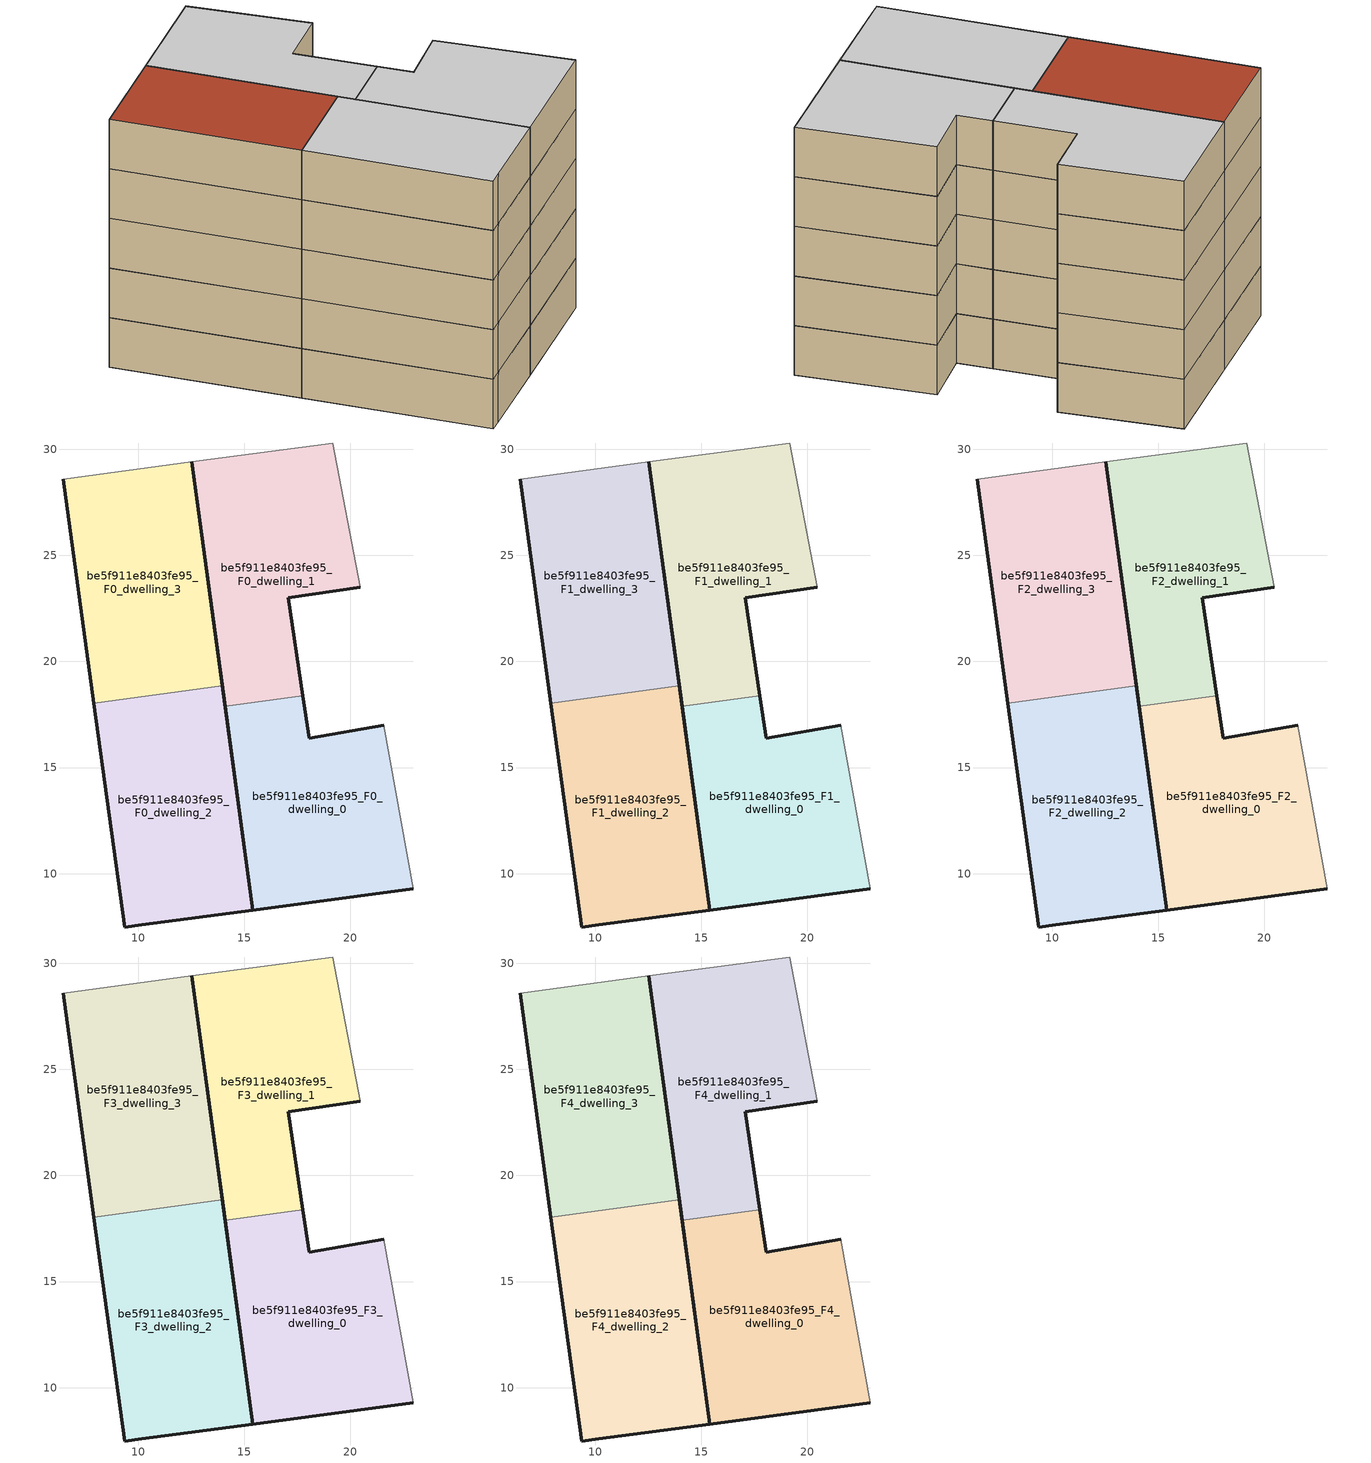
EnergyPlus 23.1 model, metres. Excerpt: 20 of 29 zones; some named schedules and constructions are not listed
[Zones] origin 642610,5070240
be5f911e8403fe95_F0_dwelling_0
 floor ground (EU_floor_Construction): 22.97,9.28 21.57,16.99 18.07,16.39 17.77,18.39 14.09,17.89 15.41,8.28 z0
 wall outside (EU_wall_Construction): 22.97,9.28 15.41,8.28 14.09,17.89 / 17.77,18.39 18.07,16.39 21.57,16.99 z0:3
 wall adiabatic (EU_wall_Construction): 21.57,16.99 22.97,9.28 z0:3
 wall to be5f911e8403fe95_F0_dwelling_1 (EU_wall_Construction): 14.09,17.89 17.77,18.39 z0:3
be5f911e8403fe95_F0_dwelling_1
 floor ground (EU_floor_Construction): 17.77,18.39 17.07,22.99 20.47,23.49 19.17,30.3 12.52,29.41 14.09,17.89 z0
 wall outside (EU_wall_Construction): 14.09,17.89 12.52,29.41 / 20.47,23.49 17.07,22.99 17.77,18.39 z0:3
 wall adiabatic (EU_wall_Construction): 12.52,29.41 19.17,30.3 20.47,23.49 z0:3
be5f911e8403fe95_F0_dwelling_2
 floor ground (EU_floor_Construction): 15.41,8.28 13.96,18.86 7.91,18.03 9.36,7.48 10.16,7.58 z0
 wall outside (EU_wall_Construction): 13.96,18.86 15.41,8.28 10.16,7.58 9.36,7.48 7.91,18.03 z0:3
 wall to be5f911e8403fe95_F0_dwelling_3 (EU_wall_Construction): 7.91,18.03 13.96,18.86 z0:3
be5f911e8403fe95_F0_dwelling_3
 floor ground (EU_floor_Construction): 13.96,18.86 12.52,29.41 6.46,28.6 7.91,18.03 z0
 wall outside (EU_wall_Construction): 7.91,18.03 6.46,28.6 / 12.52,29.41 13.96,18.86 z0:3
 wall adiabatic (EU_wall_Construction): 6.46,28.6 12.52,29.41 z0:3
be5f911e8403fe95_F1_dwelling_0
 floor to be5f911e8403fe95_F0_dwelling_0 (EU_floor_Construction): 22.97,9.28 21.57,16.99 18.07,16.39 17.77,18.39 14.09,17.89 15.41,8.28 z3
 wall outside (EU_wall_Construction): 22.97,9.28 15.41,8.28 14.09,17.89 / 17.77,18.39 18.07,16.39 21.57,16.99 z3:6
 wall adiabatic (EU_wall_Construction): 21.57,16.99 22.97,9.28 z3:6
 wall to be5f911e8403fe95_F1_dwelling_1 (EU_wall_Construction): 14.09,17.89 17.77,18.39 z3:6
be5f911e8403fe95_F1_dwelling_1
 floor to be5f911e8403fe95_F0_dwelling_1 (EU_floor_Construction): 17.77,18.39 17.07,22.99 20.47,23.49 19.17,30.3 12.51,29.41 14.09,17.89 z3
 wall outside (EU_wall_Construction): 14.09,17.89 12.52,29.41 / 20.47,23.49 17.07,22.99 17.77,18.39 z3:6
 wall adiabatic (EU_wall_Construction): 12.52,29.41 19.17,30.3 20.47,23.49 z3:6
be5f911e8403fe95_F1_dwelling_2
 floor to be5f911e8403fe95_F0_dwelling_2 (EU_floor_Construction): 15.41,8.28 13.96,18.86 7.91,18.03 9.36,7.48 10.16,7.58 z3
 wall outside (EU_wall_Construction): 13.96,18.86 15.41,8.28 10.16,7.58 9.36,7.48 7.91,18.03 z3:6
 wall to be5f911e8403fe95_F1_dwelling_3 (EU_wall_Construction): 7.91,18.03 13.96,18.86 z3:6
be5f911e8403fe95_F1_dwelling_3
 floor to be5f911e8403fe95_F0_dwelling_3 (EU_floor_Construction): 13.96,18.86 12.51,29.41 6.46,28.6 7.91,18.03 z3
 wall outside (EU_wall_Construction): 7.91,18.03 6.46,28.6 / 12.52,29.41 13.96,18.86 z3:6
 wall adiabatic (EU_wall_Construction): 6.46,28.6 12.52,29.41 z3:6
be5f911e8403fe95_F2_dwelling_0
 floor to be5f911e8403fe95_F1_dwelling_0 (EU_floor_Construction): 22.97,9.28 21.57,16.99 18.07,16.39 17.77,18.39 14.09,17.89 15.41,8.28 z6
 wall outside (EU_wall_Construction): 22.97,9.28 15.41,8.28 14.09,17.89 / 17.77,18.39 18.07,16.39 21.57,16.99 z6:9
 wall adiabatic (EU_wall_Construction): 21.57,16.99 22.97,9.28 z6:9
 wall to be5f911e8403fe95_F2_dwelling_1 (EU_wall_Construction): 14.09,17.89 17.77,18.39 z6:9
be5f911e8403fe95_F2_dwelling_1
 floor to be5f911e8403fe95_F1_dwelling_1 (EU_floor_Construction): 17.77,18.39 17.07,22.99 20.47,23.49 19.17,30.3 12.51,29.41 14.09,17.89 z6
 wall outside (EU_wall_Construction): 14.09,17.89 12.52,29.41 / 20.47,23.49 17.07,22.99 17.77,18.39 z6:9
 wall adiabatic (EU_wall_Construction): 12.52,29.41 19.17,30.3 20.47,23.49 z6:9
be5f911e8403fe95_F2_dwelling_2
 floor to be5f911e8403fe95_F1_dwelling_2 (EU_floor_Construction): 15.41,8.28 13.96,18.86 7.91,18.03 9.36,7.48 10.16,7.58 z6
 wall outside (EU_wall_Construction): 13.96,18.86 15.41,8.28 10.16,7.58 9.36,7.48 7.91,18.03 z6:9
 wall to be5f911e8403fe95_F2_dwelling_3 (EU_wall_Construction): 7.91,18.03 13.96,18.86 z6:9
be5f911e8403fe95_F2_dwelling_3
 floor to be5f911e8403fe95_F1_dwelling_3 (EU_floor_Construction): 13.96,18.86 12.51,29.41 6.46,28.6 7.91,18.03 z6
 wall outside (EU_wall_Construction): 7.91,18.03 6.46,28.6 / 12.52,29.41 13.96,18.86 z6:9
 wall adiabatic (EU_wall_Construction): 6.46,28.6 12.52,29.41 z6:9
be5f911e8403fe95_F3_dwelling_0
 floor to be5f911e8403fe95_F2_dwelling_0 (EU_floor_Construction): 22.97,9.28 21.57,16.99 18.07,16.39 17.77,18.39 14.09,17.89 15.41,8.28 z9
 wall outside (EU_wall_Construction): 22.97,9.28 15.41,8.28 14.09,17.89 / 17.77,18.39 18.07,16.39 21.57,16.99 z9:12
 wall adiabatic (EU_wall_Construction): 21.57,16.99 22.97,9.28 z9:12
 wall to be5f911e8403fe95_F3_dwelling_1 (EU_wall_Construction): 14.09,17.89 17.77,18.39 z9:12
be5f911e8403fe95_F3_dwelling_1
 floor to be5f911e8403fe95_F2_dwelling_1 (EU_floor_Construction): 17.77,18.39 17.07,22.99 20.47,23.49 19.17,30.3 12.51,29.41 14.09,17.89 z9
 wall outside (EU_wall_Construction): 14.09,17.89 12.52,29.41 / 20.47,23.49 17.07,22.99 17.77,18.39 z9:12
 wall adiabatic (EU_wall_Construction): 12.52,29.41 19.17,30.3 20.47,23.49 z9:12
be5f911e8403fe95_F3_dwelling_2
 floor to be5f911e8403fe95_F2_dwelling_2 (EU_floor_Construction): 15.41,8.28 13.96,18.86 7.91,18.03 9.36,7.48 10.16,7.58 z9
 wall outside (EU_wall_Construction): 13.96,18.86 15.41,8.28 10.16,7.58 9.36,7.48 7.91,18.03 z9:12
 wall to be5f911e8403fe95_F3_dwelling_3 (EU_wall_Construction): 7.91,18.03 13.96,18.86 z9:12
be5f911e8403fe95_F3_dwelling_3
 floor to be5f911e8403fe95_F2_dwelling_3 (EU_floor_Construction): 13.96,18.86 12.51,29.41 6.46,28.6 7.91,18.03 z9
 wall outside (EU_wall_Construction): 7.91,18.03 6.46,28.6 / 12.52,29.41 13.96,18.86 z9:12
 wall adiabatic (EU_wall_Construction): 6.46,28.6 12.52,29.41 z9:12
be5f911e8403fe95_F4_dwelling_0
 floor to be5f911e8403fe95_F3_dwelling_0 (EU_floor_Construction): 22.97,9.28 21.57,16.99 18.07,16.39 17.77,18.39 14.09,17.89 15.41,8.28 z12
 wall outside (EU_wall_Construction): 22.97,9.28 15.41,8.28 14.09,17.89 / 17.77,18.39 18.07,16.39 21.57,16.99 z12:15
 wall adiabatic (EU_wall_Construction): 21.57,16.99 22.97,9.28 z12:15
 wall to be5f911e8403fe95_F4_dwelling_1 (EU_wall_Construction): 14.09,17.89 17.77,18.39 z12:15
 ceiling to be5f911e8403fe95_F5_dwelling_0 (EU_floor_Construction): 21.57,16.99 22.97,9.28 15.41,8.28 14.09,17.89 17.77,18.39 18.07,16.39 z15
be5f911e8403fe95_F4_dwelling_1
 floor to be5f911e8403fe95_F3_dwelling_1 (EU_floor_Construction): 17.77,18.39 17.07,22.99 20.47,23.49 19.17,30.3 12.51,29.41 14.09,17.89 z12
 wall outside (EU_wall_Construction): 14.09,17.89 12.52,29.41 / 20.47,23.49 17.07,22.99 17.77,18.39 z12:15
 wall adiabatic (EU_wall_Construction): 12.52,29.41 19.17,30.3 20.47,23.49 z12:15
 ceiling to be5f911e8403fe95_F5_dwelling_1 (EU_floor_Construction): 19.17,30.3 20.47,23.49 17.07,22.99 17.77,18.39 14.09,17.89 12.51,29.41 z15
be5f911e8403fe95_F4_dwelling_2
 floor to be5f911e8403fe95_F3_dwelling_2 (EU_floor_Construction): 15.41,8.28 13.96,18.86 7.91,18.03 9.36,7.48 10.16,7.58 z12
 wall outside (EU_wall_Construction): 13.96,18.86 15.41,8.28 10.16,7.58 9.36,7.48 7.91,18.03 z12:15
 wall to be5f911e8403fe95_F4_dwelling_3 (EU_wall_Construction): 7.91,18.03 13.96,18.86 z12:15
 ceiling to be5f911e8403fe95_F5_dwelling_2 (EU_floor_Construction): 13.96,18.86 15.41,8.28 10.16,7.58 9.36,7.48 7.91,18.03 z15
be5f911e8403fe95_F4_dwelling_3
 floor to be5f911e8403fe95_F3_dwelling_3 (EU_floor_Construction): 13.96,18.86 12.51,29.41 6.46,28.6 7.91,18.03 z12
 wall outside (EU_wall_Construction): 7.91,18.03 6.46,28.6 / 12.52,29.41 13.96,18.86 z12:15
 wall adiabatic (EU_wall_Construction): 6.46,28.6 12.52,29.41 z12:15
 roof outside (EU_roof_Construction): 12.52,29.41 13.96,18.86 7.91,18.03 6.46,28.6 z15
[Building]
EU S2 Campaign: North Axis=0; Terrain=City; Solar Distribution=FullExterior
[Site:Location]
Lyon-Bron: Latitude=45.75; Longitude=5; Time Zone=1; Elevation=198
[SizingPeriod:WeatherFileDays]
AnnualSizingPeriod: Begin Month=1; Begin Day of Month=1; End Month=12; End Day of Month=31; Day of Week for Start Day=Monday; Use Weather File Daylight Saving Period=No; Use Weather File Rain and Snow Indicators=No
[MATERIAL:NOMASS] Roughness=MediumRough; Thermal Absorptance=0.9; Solar Absorptance=0.7; Visible Absorptance=0.7
Name | Thermal Resistance
EU_wall_NoMass | 0.776494
EU_roof_NoMass | 0.486893
EU_floor_NoMass | 0.421597
[CONSTRUCTION]
EU_wall_Construction: EU_wall_NoMass
EU_roof_Construction: EU_roof_NoMass
EU_floor_Construction: EU_floor_NoMass
[ZONE] Type=1; Multiplier=1; Ceiling Height=autocalculate; Floor Area=autocalculate; Part of Total Floor Area=Yes
Name | Volume
be5f911e8403fe95_F0_dwelling_0; be5f911e8403fe95_F1_dwelling_0; be5f911e8403fe95_F2_dwelling_0; be5f911e8403fe95_F3_dwelling_0; be5f911e8403fe95_F4_dwelling_0 | 195.253
be5f911e8403fe95_F0_dwelling_1 | 195.238
be5f911e8403fe95_F1_dwelling_1; be5f911e8403fe95_F2_dwelling_1; be5f911e8403fe95_F3_dwelling_1; be5f911e8403fe95_F4_dwelling_1 | 195.239
be5f911e8403fe95_F0_dwelling_2 | 195.232
be5f911e8403fe95_F1_dwelling_2; be5f911e8403fe95_F2_dwelling_2; be5f911e8403fe95_F3_dwelling_2; be5f911e8403fe95_F4_dwelling_2 | 195.233
be5f911e8403fe95_F0_dwelling_3 | 195.251
be5f911e8403fe95_F1_dwelling_3; be5f911e8403fe95_F2_dwelling_3; be5f911e8403fe95_F3_dwelling_3; be5f911e8403fe95_F4_dwelling_3 | 195.25
[INTERNALMASS] Construction=EU_InternalMass_Construction
Name | Zone or ZoneList | Surface Area
be5f911e8403fe95_F0_dwelling_0_EU_InternalMass | be5f911e8403fe95_F0_dwelling_0 | 65.0841
be5f911e8403fe95_F0_dwelling_1_EU_InternalMass | be5f911e8403fe95_F0_dwelling_1 | 65.0797
be5f911e8403fe95_F0_dwelling_2_EU_InternalMass | be5f911e8403fe95_F0_dwelling_2 | 65.0777
be5f911e8403fe95_F0_dwelling_3_EU_InternalMass | be5f911e8403fe95_F0_dwelling_3 | 65.0834
be5f911e8403fe95_F1_dwelling_0_EU_InternalMass | be5f911e8403fe95_F1_dwelling_0 | 65.0841
be5f911e8403fe95_F1_dwelling_1_EU_InternalMass | be5f911e8403fe95_F1_dwelling_1 | 65.0797
be5f911e8403fe95_F1_dwelling_2_EU_InternalMass | be5f911e8403fe95_F1_dwelling_2 | 65.0777
be5f911e8403fe95_F1_dwelling_3_EU_InternalMass | be5f911e8403fe95_F1_dwelling_3 | 65.0834
be5f911e8403fe95_F2_dwelling_0_EU_InternalMass | be5f911e8403fe95_F2_dwelling_0 | 65.0841
be5f911e8403fe95_F2_dwelling_1_EU_InternalMass | be5f911e8403fe95_F2_dwelling_1 | 65.0797
be5f911e8403fe95_F2_dwelling_2_EU_InternalMass | be5f911e8403fe95_F2_dwelling_2 | 65.0777
be5f911e8403fe95_F2_dwelling_3_EU_InternalMass | be5f911e8403fe95_F2_dwelling_3 | 65.0834
be5f911e8403fe95_F3_dwelling_0_EU_InternalMass | be5f911e8403fe95_F3_dwelling_0 | 65.0841
be5f911e8403fe95_F3_dwelling_1_EU_InternalMass | be5f911e8403fe95_F3_dwelling_1 | 65.0797
be5f911e8403fe95_F3_dwelling_2_EU_InternalMass | be5f911e8403fe95_F3_dwelling_2 | 65.0777
be5f911e8403fe95_F3_dwelling_3_EU_InternalMass | be5f911e8403fe95_F3_dwelling_3 | 65.0834
be5f911e8403fe95_F4_dwelling_0_EU_InternalMass | be5f911e8403fe95_F4_dwelling_0 | 65.0841
be5f911e8403fe95_F4_dwelling_1_EU_InternalMass | be5f911e8403fe95_F4_dwelling_1 | 65.0797
be5f911e8403fe95_F4_dwelling_2_EU_InternalMass | be5f911e8403fe95_F4_dwelling_2 | 65.0777
be5f911e8403fe95_F4_dwelling_3_EU_InternalMass | be5f911e8403fe95_F4_dwelling_3 | 65.0834
[OTHEREQUIPMENT] Fuel Type=Electricity; Design Level Calculation Method=Watts/Area; Power per Zone Floor Area=1; Fraction Latent=0; Fraction Radiant=0; Fraction Lost=0; Carbon Dioxide Generation Rate=0; EndUse Subcategory=EU_Step8_InternalGains
Name | Zone or ZoneList or Space or SpaceList | Schedule
EU_Step8_InternalGain_be5f911e8403fe95_F0_dwelling_0_f000 | be5f911e8403fe95_F0_dwelling_0 | EU_Step8_GainSchedule_be5f911e8403fe95_F0_dwelling_0_f000
EU_Step8_InternalGain_be5f911e8403fe95_F0_dwelling_1_f000 | be5f911e8403fe95_F0_dwelling_1 | EU_Step8_GainSchedule_be5f911e8403fe95_F0_dwelling_1_f000
EU_Step8_InternalGain_be5f911e8403fe95_F0_dwelling_2_f000 | be5f911e8403fe95_F0_dwelling_2 | EU_Step8_GainSchedule_be5f911e8403fe95_F0_dwelling_2_f000
EU_Step8_InternalGain_be5f911e8403fe95_F0_dwelling_3_f000 | be5f911e8403fe95_F0_dwelling_3 | EU_Step8_GainSchedule_be5f911e8403fe95_F0_dwelling_3_f000
EU_Step8_InternalGain_be5f911e8403fe95_F1_dwelling_0_f000 | be5f911e8403fe95_F1_dwelling_0 | EU_Step8_GainSchedule_be5f911e8403fe95_F1_dwelling_0_f000
EU_Step8_InternalGain_be5f911e8403fe95_F1_dwelling_1_f000 | be5f911e8403fe95_F1_dwelling_1 | EU_Step8_GainSchedule_be5f911e8403fe95_F1_dwelling_1_f000
EU_Step8_InternalGain_be5f911e8403fe95_F1_dwelling_2_f000 | be5f911e8403fe95_F1_dwelling_2 | EU_Step8_GainSchedule_be5f911e8403fe95_F1_dwelling_2_f000
EU_Step8_InternalGain_be5f911e8403fe95_F1_dwelling_3_f000 | be5f911e8403fe95_F1_dwelling_3 | EU_Step8_GainSchedule_be5f911e8403fe95_F1_dwelling_3_f000
EU_Step8_InternalGain_be5f911e8403fe95_F2_dwelling_0_f000 | be5f911e8403fe95_F2_dwelling_0 | EU_Step8_GainSchedule_be5f911e8403fe95_F2_dwelling_0_f000
EU_Step8_InternalGain_be5f911e8403fe95_F2_dwelling_1_f000 | be5f911e8403fe95_F2_dwelling_1 | EU_Step8_GainSchedule_be5f911e8403fe95_F2_dwelling_1_f000
EU_Step8_InternalGain_be5f911e8403fe95_F2_dwelling_2_f000 | be5f911e8403fe95_F2_dwelling_2 | EU_Step8_GainSchedule_be5f911e8403fe95_F2_dwelling_2_f000
EU_Step8_InternalGain_be5f911e8403fe95_F2_dwelling_3_f000 | be5f911e8403fe95_F2_dwelling_3 | EU_Step8_GainSchedule_be5f911e8403fe95_F2_dwelling_3_f000
EU_Step8_InternalGain_be5f911e8403fe95_F3_dwelling_0_f000 | be5f911e8403fe95_F3_dwelling_0 | EU_Step8_GainSchedule_be5f911e8403fe95_F3_dwelling_0_f000
EU_Step8_InternalGain_be5f911e8403fe95_F3_dwelling_1_f000 | be5f911e8403fe95_F3_dwelling_1 | EU_Step8_GainSchedule_be5f911e8403fe95_F3_dwelling_1_f000
EU_Step8_InternalGain_be5f911e8403fe95_F3_dwelling_2_f000 | be5f911e8403fe95_F3_dwelling_2 | EU_Step8_GainSchedule_be5f911e8403fe95_F3_dwelling_2_f000
EU_Step8_InternalGain_be5f911e8403fe95_F3_dwelling_3_f000 | be5f911e8403fe95_F3_dwelling_3 | EU_Step8_GainSchedule_be5f911e8403fe95_F3_dwelling_3_f000
EU_Step8_InternalGain_be5f911e8403fe95_F4_dwelling_0_f000 | be5f911e8403fe95_F4_dwelling_0 | EU_Step8_GainSchedule_be5f911e8403fe95_F4_dwelling_0_f000
EU_Step8_InternalGain_be5f911e8403fe95_F4_dwelling_1_f000 | be5f911e8403fe95_F4_dwelling_1 | EU_Step8_GainSchedule_be5f911e8403fe95_F4_dwelling_1_f000
EU_Step8_InternalGain_be5f911e8403fe95_F4_dwelling_2_f000 | be5f911e8403fe95_F4_dwelling_2 | EU_Step8_GainSchedule_be5f911e8403fe95_F4_dwelling_2_f000
EU_Step8_InternalGain_be5f911e8403fe95_F4_dwelling_3_f000 | be5f911e8403fe95_F4_dwelling_3 | EU_Step8_GainSchedule_be5f911e8403fe95_F4_dwelling_3_f000
[ZONEVENTILATION:DESIGNFLOWRATE] Schedule=EU_AlwaysOn; Design Flow Rate Calculation Method=AirChanges/Hour; Air Changes per Hour=0.693814; Ventilation Type=Natural; Fan Pressure Rise=0; Fan Total Efficiency=1; Constant Term Coefficient=1; Temperature Term Coefficient=0; Velocity Term Coefficient=0; Velocity Squared Term Coefficient=0; Minimum Indoor Temperature=-100; Maximum Indoor Temperature=100; Delta Temperature=-100; Minimum Outdoor Temperature=-100; Maximum Outdoor Temperature=100; Maximum Wind Speed=40
Name | Zone or ZoneList or Space or SpaceList
EU_ConstantAir_be5f911e8403fe95_F0_dwelling_0 | be5f911e8403fe95_F0_dwelling_0
EU_ConstantAir_be5f911e8403fe95_F0_dwelling_1 | be5f911e8403fe95_F0_dwelling_1
EU_ConstantAir_be5f911e8403fe95_F0_dwelling_2 | be5f911e8403fe95_F0_dwelling_2
EU_ConstantAir_be5f911e8403fe95_F0_dwelling_3 | be5f911e8403fe95_F0_dwelling_3
EU_ConstantAir_be5f911e8403fe95_F1_dwelling_0 | be5f911e8403fe95_F1_dwelling_0
EU_ConstantAir_be5f911e8403fe95_F1_dwelling_1 | be5f911e8403fe95_F1_dwelling_1
EU_ConstantAir_be5f911e8403fe95_F1_dwelling_2 | be5f911e8403fe95_F1_dwelling_2
EU_ConstantAir_be5f911e8403fe95_F1_dwelling_3 | be5f911e8403fe95_F1_dwelling_3
EU_ConstantAir_be5f911e8403fe95_F2_dwelling_0 | be5f911e8403fe95_F2_dwelling_0
EU_ConstantAir_be5f911e8403fe95_F2_dwelling_1 | be5f911e8403fe95_F2_dwelling_1
EU_ConstantAir_be5f911e8403fe95_F2_dwelling_2 | be5f911e8403fe95_F2_dwelling_2
EU_ConstantAir_be5f911e8403fe95_F2_dwelling_3 | be5f911e8403fe95_F2_dwelling_3
EU_ConstantAir_be5f911e8403fe95_F3_dwelling_0 | be5f911e8403fe95_F3_dwelling_0
EU_ConstantAir_be5f911e8403fe95_F3_dwelling_1 | be5f911e8403fe95_F3_dwelling_1
EU_ConstantAir_be5f911e8403fe95_F3_dwelling_2 | be5f911e8403fe95_F3_dwelling_2
EU_ConstantAir_be5f911e8403fe95_F3_dwelling_3 | be5f911e8403fe95_F3_dwelling_3
EU_ConstantAir_be5f911e8403fe95_F4_dwelling_0 | be5f911e8403fe95_F4_dwelling_0
